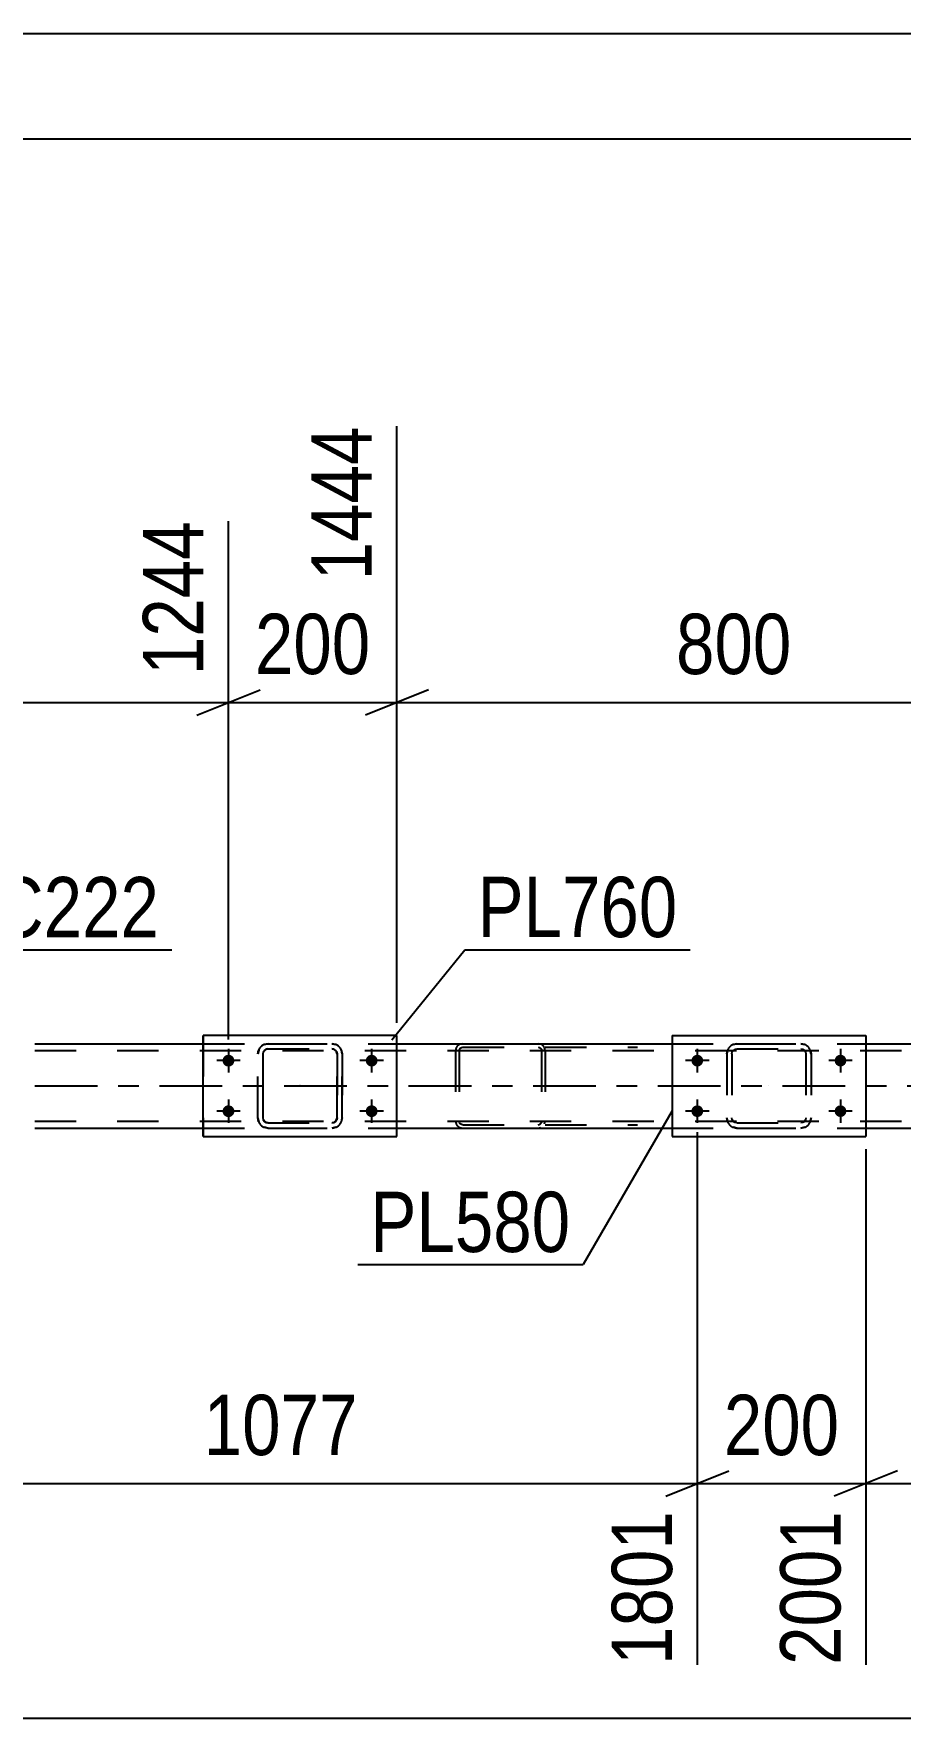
# Model space of a CAD drawing. Header units: millimetres. Extents: x -598 to 243, y -441 to 153.
# Drawn here: x -513.4 to -472.2, y 73 to 153 of the extents above; entities that cross this region are included whole.
import ezdxf

# ---------------------------------------------------------------- set-up
doc = ezdxf.new("R2010")
doc.units = ezdxf.units.MM
doc.linetypes.add('DXK_LINE_DOT2', pattern=[3.9198, 1.9599, -1.9599])
doc.linetypes.add('DXK_LINE_DOT3', pattern=[5.9187, 2.979, -0.9799, 0.9799, -0.9799])
doc.styles.add('Arial Narrow', font='ARIALN.TTF', dxfattribs={"height": 0.2})

# ---------------------------------------------------------------- blocks, each defined once
blk = doc.blocks.new('Unknown-318889849-1133')
at = {"color": 5, "linetype": 'Continuous'}
for p, q in [((243.023, 152.993), (-597.977, 152.993)), ((238.023, 147.993), (-592.977, 147.993))]:
    blk.add_line(p, q, dxfattribs=at)
blk = doc.blocks.new('Part-318889849-64095 - 64094')
at = {"color": 7, "linetype": 'DXK_LINE_DOT2'}
for p, q in [((-493.327, 104.839), (-493.353, 104.717)), ((-493.183, 104.717), (-493.17, 104.778)), ((-493.17, 104.778), (-493.133, 104.83)), ((-493.013, 105.037), (-493.143, 105.012)), ((-493.133, 104.83), (-493.078, 104.864)), ((-493.078, 104.864), (-493.013, 104.877)), ((-493.013, 105.037), (-484.712, 105.037)), ((-493.013, 104.877), (-484.712, 104.877)), ((-489.307, 105.012), (-489.437, 105.037)), ((-489.437, 104.877), (-489.372, 104.864)), ((-489.372, 104.864), (-489.348, 104.849)), ((-489.348, 104.849), (-489.317, 104.83)), ((-489.317, 104.83), (-489.28, 104.778)), ((-489.28, 104.778), (-489.267, 104.717)), ((-489.097, 104.717), (-489.122, 104.839)), ((-493.353, 104.717), (-493.353, 101.357)), ((-493.183, 104.717), (-493.183, 101.357)), ((-489.267, 104.717), (-489.267, 101.357)), ((-489.097, 104.717), (-489.097, 101.357)), ((-493.353, 101.357), (-493.327, 101.234)), ((-493.17, 101.295), (-493.183, 101.357)), ((-493.133, 101.243), (-493.17, 101.295)), ((-493.143, 101.061), (-493.013, 101.037)), ((-493.078, 101.209), (-493.133, 101.243)), ((-493.013, 101.197), (-493.078, 101.209)), ((-493.013, 101.197), (-484.712, 101.197)), ((-493.013, 101.037), (-484.712, 101.037)), ((-489.437, 101.197), (-489.372, 101.209)), ((-489.437, 101.037), (-489.307, 101.061)), ((-489.372, 101.209), (-489.348, 101.224)), ((-489.348, 101.224), (-489.317, 101.243)), ((-489.28, 101.295), (-489.317, 101.243)), ((-489.267, 101.357), (-489.28, 101.295)), ((-489.122, 101.234), (-489.097, 101.357))]:
    blk.add_line(p, q, dxfattribs=at)
for centre, start, end in [((-493.026, 104.703), 110.75831, 155.68004), ((-489.424, 104.703), 24.31996, 69.24168), ((-493.026, 101.37), 204.31996, 249.24168)]:
    blk.add_arc(centre, 0.331, start, end, dxfattribs=at)
blk = doc.blocks.new('Part-318889849-64102 - 64094')
at = {"color": 2, "linetype": 'Continuous'}
for p, q in [((-513.338, 105.037), (-505.338, 105.037)), ((-496.138, 105.037), (-483.073, 105.037)), ((-473.873, 105.037), (-465.344, 105.037)), ((-513.338, 101.037), (-505.338, 101.037)), ((-496.138, 101.037), (-483.073, 101.037)), ((-473.873, 101.037), (-465.344, 101.037))]:
    blk.add_line(p, q, dxfattribs=at)
at = {"color": 7, "linetype": 'DXK_LINE_DOT2'}
for p, q in [((-505.338, 105.037), (-496.138, 105.037)), ((-483.073, 105.037), (-473.873, 105.037)), ((-513.338, 104.717), (-1.547, 104.717)), ((-513.338, 101.357), (-1.547, 101.357)), ((-505.338, 101.037), (-496.138, 101.037)), ((-483.073, 101.037), (-473.873, 101.037))]:
    blk.add_line(p, q, dxfattribs=at)
at = {"color": 7, "linetype": 'DXK_LINE_DOT3'}
blk.add_line((-513.338, 103.037), (-1.547, 103.037), dxfattribs=at)
blk = doc.blocks.new('Part-318889849-64206 - 64094')
at = {"color": 7, "linetype": 'DXK_LINE_DOT2'}
for p, q in [((-480.176, 105), (-479.993, 105.037)), ((-479.993, 105.037), (-480.176, 105)), ((-480.162, 104.726), (-480.084, 104.778)), ((-480.084, 104.778), (-479.993, 104.797)), ((-479.993, 105.037), (-476.953, 105.037)), ((-479.993, 104.797), (-476.953, 104.797)), ((-476.953, 105.037), (-476.769, 105)), ((-476.769, 105), (-476.953, 105.037)), ((-476.953, 104.797), (-476.861, 104.778)), ((-476.861, 104.778), (-476.783, 104.726)), ((-480.473, 104.557), (-480.436, 104.74)), ((-480.436, 104.74), (-480.473, 104.557)), ((-480.473, 104.557), (-480.473, 101.517)), ((-480.233, 104.557), (-480.214, 104.649)), ((-480.233, 104.557), (-480.233, 101.517)), ((-480.214, 104.649), (-480.162, 104.726)), ((-476.783, 104.726), (-476.731, 104.649)), ((-476.731, 104.649), (-476.713, 104.557)), ((-476.713, 104.557), (-476.713, 101.517)), ((-476.509, 104.74), (-476.473, 104.557)), ((-476.473, 104.557), (-476.509, 104.74)), ((-476.473, 104.557), (-476.473, 101.517)), ((-480.436, 101.333), (-480.473, 101.517)), ((-480.473, 101.517), (-480.436, 101.333)), ((-480.214, 101.425), (-480.233, 101.517)), ((-480.162, 101.347), (-480.214, 101.425)), ((-479.993, 101.037), (-480.176, 101.073)), ((-480.176, 101.073), (-479.993, 101.037)), ((-480.084, 101.295), (-480.162, 101.347)), ((-479.993, 101.277), (-480.084, 101.295)), ((-479.993, 101.277), (-476.953, 101.277)), ((-479.993, 101.037), (-476.953, 101.037)), ((-476.861, 101.295), (-476.953, 101.277)), ((-476.769, 101.073), (-476.953, 101.037)), ((-476.953, 101.037), (-476.769, 101.073)), ((-476.783, 101.347), (-476.861, 101.295)), ((-476.731, 101.425), (-476.783, 101.347)), ((-476.713, 101.517), (-476.731, 101.425)), ((-476.473, 101.517), (-476.509, 101.333)), ((-476.509, 101.333), (-476.473, 101.517))]:
    blk.add_line(p, q, dxfattribs=at)
at = {"color": 7, "linetype": 'DXK_LINE_DOT3'}
blk.add_line((-478.473, 103.037), (-478.473, 103.037), dxfattribs=at)
at = {"color": 7, "linetype": 'DXK_LINE_DOT2'}
for centre, start, end in [((-479.993, 104.557), 112.5, 157.5), ((-479.993, 104.557), 112.5, 157.5), ((-476.953, 104.557), 22.5, 67.5), ((-476.953, 104.557), 22.5, 67.5), ((-479.993, 101.517), 202.5, 247.5), ((-479.993, 101.517), 202.5, 247.5), ((-476.953, 101.517), 292.5, 337.5), ((-476.953, 101.517), 292.5, 337.5)]:
    blk.add_arc(centre, 0.48, start, end, dxfattribs=at)
blk = doc.blocks.new('Part-318889849-64207 - 64094')
at = {"color": 2, "linetype": 'Continuous'}
for p, q in [((-483.073, 105.437), (-483.073, 100.637)), ((-483.073, 105.437), (-473.873, 105.437)), ((-473.873, 105.437), (-473.873, 100.637)), ((-483.073, 100.637), (-473.873, 100.637))]:
    blk.add_line(p, q, dxfattribs=at)
blk = doc.blocks.new('Part-318889849-64212 - 64094')
at = {"color": 7, "linetype": 'DXK_LINE_DOT2'}
for p, q in [((-502.447, 105), (-502.263, 105.037)), ((-502.447, 105), (-502.442, 105)), ((-502.258, 105.037), (-502.442, 105)), ((-502.355, 104.778), (-502.433, 104.726)), ((-502.428, 104.726), (-502.35, 104.778)), ((-502.263, 104.797), (-502.355, 104.778)), ((-502.35, 104.778), (-502.258, 104.797)), ((-502.263, 105.037), (-499.218, 105.037)), ((-502.263, 104.797), (-499.218, 104.797)), ((-499.223, 105.037), (-499.039, 105)), ((-499.131, 104.778), (-499.223, 104.797)), ((-499.035, 105), (-499.218, 105.037)), ((-499.218, 104.797), (-499.126, 104.778)), ((-499.131, 104.778), (-499.126, 104.778)), ((-499.053, 104.726), (-499.131, 104.778)), ((-499.126, 104.778), (-499.048, 104.726)), ((-502.743, 104.557), (-502.706, 104.74)), ((-502.743, 104.557), (-502.738, 104.557)), ((-502.743, 101.517), (-502.743, 104.557)), ((-502.702, 104.74), (-502.738, 104.557)), ((-502.738, 101.517), (-502.738, 104.557)), ((-502.485, 104.648), (-502.503, 104.557)), ((-502.498, 104.557), (-502.503, 104.557)), ((-502.503, 104.557), (-502.503, 101.517)), ((-502.498, 104.557), (-502.48, 104.648)), ((-502.498, 101.517), (-502.498, 104.557)), ((-502.433, 104.726), (-502.485, 104.648)), ((-502.48, 104.648), (-502.428, 104.726)), ((-499.001, 104.648), (-499.053, 104.726)), ((-499.048, 104.726), (-498.996, 104.648)), ((-498.983, 104.557), (-499.001, 104.648)), ((-498.996, 104.648), (-498.978, 104.557)), ((-498.978, 104.557), (-498.983, 104.557)), ((-498.983, 104.557), (-498.983, 101.517)), ((-498.978, 101.517), (-498.978, 104.557)), ((-498.779, 104.74), (-498.743, 104.557)), ((-498.738, 104.557), (-498.775, 104.74)), ((-498.738, 104.557), (-498.743, 104.557)), ((-498.743, 104.557), (-498.743, 101.517)), ((-498.738, 101.517), (-498.738, 104.557)), ((-502.738, 101.517), (-502.743, 101.517)), ((-502.706, 101.333), (-502.743, 101.517)), ((-502.738, 101.517), (-502.702, 101.333)), ((-502.503, 101.517), (-502.498, 101.517)), ((-502.503, 101.517), (-502.485, 101.425)), ((-502.48, 101.425), (-502.498, 101.517)), ((-502.485, 101.425), (-502.433, 101.347)), ((-502.428, 101.347), (-502.48, 101.425)), ((-502.447, 101.073), (-502.442, 101.073)), ((-502.263, 101.037), (-502.447, 101.073)), ((-502.442, 101.073), (-502.258, 101.037)), ((-502.433, 101.347), (-502.355, 101.295)), ((-502.35, 101.295), (-502.428, 101.347)), ((-502.355, 101.295), (-502.263, 101.277)), ((-502.258, 101.277), (-502.35, 101.295)), ((-502.263, 101.277), (-499.218, 101.277)), ((-502.263, 101.037), (-499.218, 101.037)), ((-499.223, 101.277), (-499.131, 101.295)), ((-499.039, 101.073), (-499.223, 101.037)), ((-499.126, 101.295), (-499.218, 101.277)), ((-499.218, 101.037), (-499.035, 101.073)), ((-499.131, 101.295), (-499.053, 101.347)), ((-499.131, 101.295), (-499.126, 101.295)), ((-499.048, 101.347), (-499.126, 101.295)), ((-499.053, 101.347), (-499.001, 101.425)), ((-498.996, 101.425), (-499.048, 101.347)), ((-499.001, 101.425), (-498.983, 101.517)), ((-498.978, 101.517), (-498.996, 101.425)), ((-498.983, 101.517), (-498.978, 101.517)), ((-498.743, 101.517), (-498.779, 101.333)), ((-498.775, 101.333), (-498.738, 101.517)), ((-498.743, 101.517), (-498.738, 101.517))]:
    blk.add_line(p, q, dxfattribs=at)
at = {"color": 7, "linetype": 'DXK_LINE_DOT3'}
blk.add_line((-500.735, 103.037), (-500.746, 103.037), dxfattribs=at)
at = {"color": 7, "linetype": 'DXK_LINE_DOT2'}
for centre, start, end in [((-502.263, 104.557), 112.5, 157.5), ((-502.258, 104.557), 112.5, 157.5), ((-499.223, 104.557), 22.5, 67.5), ((-499.218, 104.557), 22.5, 67.5), ((-502.263, 101.517), 202.5, 247.5), ((-502.258, 101.517), 202.5, 247.5), ((-499.223, 101.517), 292.5, 337.5), ((-499.218, 101.517), 292.5, 337.5)]:
    blk.add_arc(centre, 0.48, start, end, dxfattribs=at)
blk = doc.blocks.new('Part-318889849-64213 - 64094')
at = {"color": 2, "linetype": 'Continuous'}
for p, q in [((-505.338, 100.637), (-505.338, 105.437)), ((-505.338, 105.437), (-505.338, 105.437)), ((-496.138, 105.437), (-505.338, 105.437)), ((-496.138, 100.637), (-496.138, 105.437)), ((-505.338, 100.637), (-505.338, 100.637)), ((-505.338, 100.637), (-496.138, 100.637))]:
    blk.add_line(p, q, dxfattribs=at)
at = {"color": 7, "linetype": 'DXK_LINE_DOT2'}
for p, q in [((-505.338, 105.437), (-505.338, 100.637)), ((-505.338, 105.437), (-505.338, 105.437)), ((-496.138, 100.637), (-496.138, 105.437)), ((-505.338, 100.637), (-505.338, 100.637))]:
    blk.add_line(p, q, dxfattribs=at)
blk = doc.blocks.new('Bolt-318889849-64292 - 64094')
at = {"linetype": 'Continuous'}
for points in [[(-481.873, 103.957, -1), (-481.873, 104.517, -1)], [(-475.073, 103.957, -1), (-475.073, 104.517, -1)], [(-481.873, 101.557, -1), (-481.873, 102.117, -1)], [(-475.073, 101.557, -1), (-475.073, 102.117, -1)]]:
    blk.add_hatch(color=1, dxfattribs=at).paths.add_polyline_path(points)
at = {"color": 1, "linetype": 'Continuous'}
for p, q in [((-481.873, 104.797), (-481.873, 103.677)), ((-475.073, 104.797), (-475.073, 103.677)), ((-481.313, 104.237), (-482.433, 104.237)), ((-474.513, 104.237), (-475.633, 104.237)), ((-481.873, 102.397), (-481.873, 101.277)), ((-475.073, 102.397), (-475.073, 101.277)), ((-481.313, 101.837), (-482.433, 101.837)), ((-474.513, 101.837), (-475.633, 101.837))]:
    blk.add_line(p, q, dxfattribs=at)
blk = doc.blocks.new('Bolt-318889849-64295 - 64094')
at = {"linetype": 'Continuous'}
for points in [[(-504.418, 104.237), (-504.412, 104.295), (-504.394, 104.35), (-504.365, 104.401), (-504.325, 104.445), (-504.278, 104.479), (-504.225, 104.503), (-504.167, 104.515), (-504.109, 104.515), (-504.052, 104.503), (-503.998, 104.479), (-503.951, 104.445), (-503.912, 104.401), (-503.882, 104.35), (-503.864, 104.295), (-503.858, 104.237), (-503.864, 104.178), (-503.882, 104.123), (-503.912, 104.072), (-503.951, 104.028), (-503.998, 103.994), (-504.052, 103.97), (-504.109, 103.958), (-504.167, 103.958), (-504.225, 103.97), (-504.278, 103.994), (-504.325, 104.028), (-504.365, 104.072), (-504.394, 104.123), (-504.412, 104.178)], [(-497.618, 104.237), (-497.612, 104.295), (-497.594, 104.35), (-497.565, 104.401), (-497.525, 104.445), (-497.478, 104.479), (-497.425, 104.503), (-497.367, 104.515), (-497.309, 104.515), (-497.252, 104.503), (-497.198, 104.479), (-497.151, 104.445), (-497.112, 104.401), (-497.082, 104.35), (-497.064, 104.295), (-497.058, 104.237), (-497.064, 104.178), (-497.082, 104.123), (-497.112, 104.072), (-497.151, 104.028), (-497.198, 103.994), (-497.252, 103.97), (-497.309, 103.958), (-497.367, 103.958), (-497.425, 103.97), (-497.478, 103.994), (-497.525, 104.028), (-497.565, 104.072), (-497.594, 104.123), (-497.612, 104.178)], [(-504.418, 101.837), (-504.412, 101.895), (-504.394, 101.95), (-504.365, 102.001), (-504.325, 102.045), (-504.278, 102.079), (-504.225, 102.103), (-504.167, 102.115), (-504.109, 102.115), (-504.052, 102.103), (-503.998, 102.079), (-503.951, 102.045), (-503.912, 102.001), (-503.882, 101.95), (-503.864, 101.895), (-503.858, 101.837), (-503.864, 101.778), (-503.882, 101.723), (-503.912, 101.672), (-503.951, 101.628), (-503.998, 101.594), (-504.052, 101.57), (-504.109, 101.558), (-504.167, 101.558), (-504.225, 101.57), (-504.278, 101.594), (-504.325, 101.628), (-504.365, 101.672), (-504.394, 101.723), (-504.412, 101.778)], [(-497.618, 101.837), (-497.612, 101.895), (-497.594, 101.95), (-497.565, 102.001), (-497.525, 102.045), (-497.478, 102.079), (-497.425, 102.103), (-497.367, 102.115), (-497.309, 102.115), (-497.252, 102.103), (-497.198, 102.079), (-497.151, 102.045), (-497.112, 102.001), (-497.082, 101.95), (-497.064, 101.895), (-497.058, 101.837), (-497.064, 101.778), (-497.082, 101.723), (-497.112, 101.672), (-497.151, 101.628), (-497.198, 101.594), (-497.252, 101.57), (-497.309, 101.558), (-497.367, 101.558), (-497.425, 101.57), (-497.478, 101.594), (-497.525, 101.628), (-497.565, 101.672), (-497.594, 101.723), (-497.612, 101.778)]]:
    blk.add_hatch(color=1, dxfattribs=at).paths.add_polyline_path(points)
at = {"color": 1, "linetype": 'Continuous'}
for p, q in [((-504.138, 104.797), (-504.138, 103.677)), ((-497.338, 104.797), (-497.338, 103.677)), ((-503.578, 104.237), (-504.698, 104.237)), ((-496.778, 104.237), (-497.898, 104.237)), ((-504.138, 102.397), (-504.138, 101.277)), ((-497.338, 102.397), (-497.338, 101.277)), ((-503.578, 101.837), (-504.698, 101.837)), ((-496.778, 101.837), (-497.898, 101.837))]:
    blk.add_line(p, q, dxfattribs=at)
blk = doc.blocks.new('StraightDimension-318889849-64846 - 64094')
at = {"color": 7, "linetype": 'Continuous'}
for p, q in [((-496.138, 106.037), (-496.138, 134.354)), ((-464.144, 105.237), (-464.144, 129.854)), ((-494.638, 121.841), (-497.638, 120.641)), ((-465.644, 120.641), (-462.644, 121.841)), ((-496.138, 121.241), (-464.144, 121.241))]:
    blk.add_line(p, q, dxfattribs=at)
at = {"color": 0}
blk.add_wipeout([(-476.799, 121.991), (-476.799, 126.191), (-483.483, 126.191), (-483.483, 121.991)], dxfattribs=at)
at = {"color": 3, "style": 'Arial Narrow'}
blk.add_text('800', height=2.8633, dxfattribs=at).set_placement((-482.883, 122.591))
at = {"color": 0, "linetype": 'Continuous'}
blk.add_wipeout([(-464.744, 130.454), (-468.944, 130.454), (-468.944, 121.941), (-464.744, 121.941)], dxfattribs=at)
at = {"color": 3, "linetype": 'Continuous', "style": 'Arial Narrow'}
blk.add_text('2244', height=2.8633, rotation=90.00021, dxfattribs=at).set_placement((-465.344, 122.541))
blk = doc.blocks.new('StraightDimension-318889849-64847 - 64094')
at = {"color": 7, "linetype": 'Continuous'}
for p, q in [((-496.138, 106.037), (-496.138, 134.354)), ((-504.138, 105.237), (-504.138, 129.854)), ((-505.638, 120.641), (-502.638, 121.841)), ((-494.638, 121.841), (-497.638, 120.641)), ((-504.138, 121.241), (-496.138, 121.241))]:
    blk.add_line(p, q, dxfattribs=at)
at = {"color": 0}
blk.add_wipeout([(-496.796, 121.991), (-496.796, 126.191), (-503.48, 126.191), (-503.48, 121.991)], dxfattribs=at)
at = {"color": 3, "style": 'Arial Narrow'}
blk.add_text('200', height=2.8633, dxfattribs=at).set_placement((-502.88, 122.591))
at = {"color": 0, "linetype": 'Continuous'}
blk.add_wipeout([(-496.738, 134.954), (-500.938, 134.954), (-500.938, 126.441), (-496.738, 126.441)], dxfattribs=at)
at = {"color": 3, "linetype": 'Continuous', "style": 'Arial Narrow'}
blk.add_text('1444', height=2.8633, rotation=90.00021, dxfattribs=at).set_placement((-497.338, 127.041))
blk = doc.blocks.new('StraightDimension-318889849-64848 - 64094')
at = {"color": 7, "linetype": 'Continuous'}
for p, q in [((-532.63, 106.037), (-532.63, 132.526)), ((-504.138, 105.237), (-504.138, 129.854)), ((-531.13, 121.841), (-534.13, 120.641)), ((-505.638, 120.641), (-502.638, 121.841)), ((-532.63, 121.241), (-504.138, 121.241))]:
    blk.add_line(p, q, dxfattribs=at)
at = {"color": 0}
blk.add_wipeout([(-515.042, 121.991), (-515.042, 126.191), (-521.726, 126.191), (-521.726, 121.991)], dxfattribs=at)
at = {"color": 3, "style": 'Arial Narrow'}
blk.add_text('800', height=2.8633, dxfattribs=at).set_placement((-521.126, 122.591))
at = {"color": 0, "linetype": 'Continuous'}
blk.add_wipeout([(-504.738, 130.454), (-508.938, 130.454), (-508.938, 121.941), (-504.738, 121.941)], dxfattribs=at)
at = {"color": 3, "linetype": 'Continuous', "style": 'Arial Narrow'}
blk.add_text('1244', height=2.8633, rotation=90.00021, dxfattribs=at).set_placement((-505.338, 122.541))
blk = doc.blocks.new('StraightDimension-318889849-65539 - 64094')
at = {"color": 7, "linetype": 'Continuous'}
blk.add_line((-550.378, 73.013), (162.392, 73.013), dxfattribs=at)
blk = doc.blocks.new('StraightDimension-318889849-66134 - 64094')
at = {"color": 7, "linetype": 'Continuous'}
for p, q in [((-473.873, 100.037), (-473.873, 75.547)), ((-472.373, 84.76), (-475.373, 83.56)), ((-473.873, 84.16), (-328.631, 84.16))]:
    blk.add_line(p, q, dxfattribs=at)
blk = doc.blocks.new('StraightDimension-318889849-66135 - 64094')
at = {"color": 7, "linetype": 'Continuous'}
for p, q in [((-481.873, 100.837), (-481.873, 75.547)), ((-473.873, 100.037), (-473.873, 75.547)), ((-483.373, 83.56), (-480.373, 84.76)), ((-481.873, 84.16), (-473.873, 84.16)), ((-472.373, 84.76), (-475.373, 83.56))]:
    blk.add_line(p, q, dxfattribs=at)
at = {"color": 0}
blk.add_wipeout([(-474.53, 84.91), (-474.53, 89.11), (-481.215, 89.11), (-481.215, 84.91)], dxfattribs=at)
at = {"color": 0, "linetype": 'Continuous'}
blk.add_wipeout([(-474.473, 83.46), (-478.673, 83.46), (-478.673, 74.947), (-474.473, 74.947)], dxfattribs=at)
at = {"color": 3, "style": 'Arial Narrow'}
blk.add_text('200', height=2.8633, dxfattribs=at).set_placement((-480.615, 85.51))
at = {"color": 3, "linetype": 'Continuous', "style": 'Arial Narrow'}
blk.add_text('2001', height=2.8633, rotation=90.00021, dxfattribs=at).set_placement((-475.073, 75.547))
blk = doc.blocks.new('StraightDimension-318889849-66136 - 64094')
at = {"color": 7, "linetype": 'Continuous'}
for p, q in [((-481.873, 100.837), (-481.873, 75.547)), ((-521.438, 100.037), (-521.438, 77.375)), ((-519.938, 84.76), (-522.938, 83.56)), ((-521.438, 84.16), (-481.873, 84.16)), ((-483.373, 83.56), (-480.373, 84.76))]:
    blk.add_line(p, q, dxfattribs=at)
at = {"color": 0}
blk.add_wipeout([(-497.399, 84.91), (-497.399, 89.11), (-505.912, 89.11), (-505.912, 84.91)], dxfattribs=at)
at = {"color": 3, "style": 'Arial Narrow'}
blk.add_text('1077', height=2.8633, dxfattribs=at).set_placement((-505.312, 85.51))
at = {"color": 0, "linetype": 'Continuous'}
blk.add_wipeout([(-482.473, 83.46), (-486.673, 83.46), (-486.673, 74.947), (-482.473, 74.947)], dxfattribs=at)
at = {"color": 3, "linetype": 'Continuous', "style": 'Arial Narrow'}
blk.add_text('1801', height=2.8633, rotation=90.00021, dxfattribs=at).set_placement((-483.073, 75.547))
blk = doc.blocks.new('Mark-318889849-64552 - 64094')
at = {"color": 30, "linetype": 'Continuous'}
for p in [(-483.073, 101.859), (-497.999, 94.551)]:
    blk.add_line(p, (-487.295, 94.551), dxfattribs=at)
at = {"color": 0}
blk.add_wipeout([(-487.895, 95.151), (-487.895, 98.151), (-497.399, 98.151), (-497.399, 95.151)], dxfattribs=at)
blk.add_wipeout([(-487.895, 95.151), (-487.895, 98.151), (-497.399, 98.151), (-497.399, 95.151)], dxfattribs=at)
at = {"color": 3, "style": 'Arial Narrow'}
blk.add_text('PL580', height=2.8633, dxfattribs=at).set_placement((-497.399, 95.151))
blk = doc.blocks.new('Mark-318889849-64561 - 64094')
at = {"color": 30, "linetype": 'Continuous'}
for p, q in [((-496.38, 105.232), (-492.911, 109.502)), ((-492.911, 109.502), (-482.207, 109.502))]:
    blk.add_line(p, q, dxfattribs=at)
at = {"color": 0}
blk.add_wipeout([(-482.807, 110.102), (-482.807, 113.102), (-492.311, 113.102), (-492.311, 110.102)], dxfattribs=at)
blk.add_wipeout([(-482.807, 110.102), (-482.807, 113.102), (-492.311, 113.102), (-492.311, 110.102)], dxfattribs=at)
at = {"color": 3, "style": 'Arial Narrow'}
blk.add_text('PL760', height=2.8633, dxfattribs=at).set_placement((-492.311, 110.102))
blk = doc.blocks.new('Mark-318889849-64788 - 64094')
at = {"color": 30, "linetype": 'Continuous'}
for p, q in [((-520.976, 103.853), (-517.885, 109.493)), ((-517.885, 109.493), (-506.821, 109.493))]:
    blk.add_line(p, q, dxfattribs=at)
at = {"color": 0}
blk.add_wipeout([(-507.421, 110.093), (-507.421, 113.093), (-517.285, 113.093), (-517.285, 110.093)], dxfattribs=at)
blk.add_wipeout([(-507.421, 110.093), (-507.421, 113.093), (-517.285, 113.093), (-517.285, 110.093)], dxfattribs=at)
at = {"color": 3, "style": 'Arial Narrow'}
blk.add_text('TC222', height=2.8633, dxfattribs=at).set_placement((-517.285, 110.093))

msp = doc.modelspace()

# ---------------------------------------------------------------- block references
for name in ['Unknown-318889849-1133', 'Part-318889849-64102 - 64094', 'Part-318889849-64213 - 64094', 'Bolt-318889849-64295 - 64094', 'Part-318889849-64212 - 64094', 'Part-318889849-64095 - 64094', 'Part-318889849-64207 - 64094', 'Bolt-318889849-64292 - 64094', 'Part-318889849-64206 - 64094']:
    msp.add_blockref(name, (0, 0))

# ---------------------------------------------------------------- next in the draw order: block references
for name in ['StraightDimension-318889849-64846 - 64094', 'StraightDimension-318889849-65539 - 64094']:
    msp.add_blockref(name, (0, 0))

# ---------------------------------------------------------------- next in the draw order: block references
for name in ['StraightDimension-318889849-64847 - 64094', 'StraightDimension-318889849-66134 - 64094']:
    msp.add_blockref(name, (0, 0))

# ---------------------------------------------------------------- next in the draw order: block references
for name in ['StraightDimension-318889849-64848 - 64094', 'Mark-318889849-64561 - 64094', 'StraightDimension-318889849-66135 - 64094']:
    msp.add_blockref(name, (0, 0))

# ---------------------------------------------------------------- next in the draw order: block references
for name in ['Mark-318889849-64788 - 64094', 'StraightDimension-318889849-66136 - 64094']:
    msp.add_blockref(name, (0, 0))

# ---------------------------------------------------------------- next in the draw order: block references
msp.add_blockref('Mark-318889849-64552 - 64094', (0, 0))

doc.saveas('drawing.dxf')
